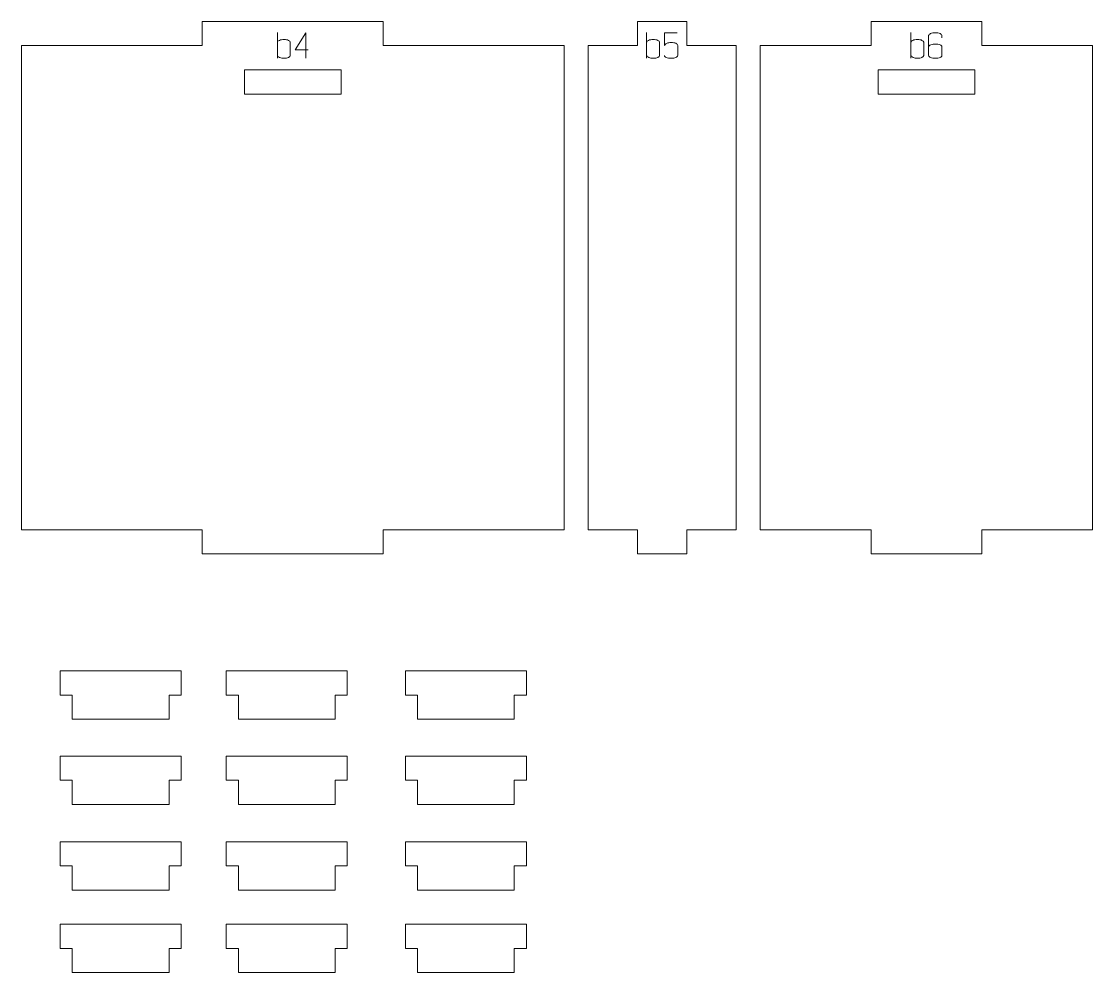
# Model space of a CAD drawing. Header units: centimetres. Extents: x -250 to 250, y -508 to 508.
# Drawn here: x -234.18 to -220.9, y 235.57 to 247.36 of the extents above; entities that cross this region are included whole.
import ezdxf

# ---------------------------------------------------------------- set-up
doc = ezdxf.new("R2010")
doc.units = ezdxf.units.CM
doc.header["$MEASUREMENT"] = 0
doc.layers.add('Capa 1', color=7, linetype='Continuous')

msp = doc.modelspace()

# ---------------------------------------------------------------- linework, layer by layer
at = {"layer": 'Capa 1', "color": 240, "lineweight": 9}
for points, knots in [([(-234.18255, 247.05931), (-234.18255, 247.05931), (-234.18255, 241.05931), (-234.18255, 241.05931), (-234.18255, 241.05931), (-231.93963, 241.05931), (-231.93963, 241.05931), (-231.93963, 241.05931), (-231.93963, 240.75931), (-231.93963, 240.75931), (-231.93963, 240.75931), (-229.69671, 240.75931), (-229.69671, 240.75931), (-229.69671, 240.75931), (-229.69671, 241.05931), (-229.69671, 241.05931), (-229.69671, 241.05931), (-227.45378, 241.05931), (-227.45378, 241.05931), (-227.45378, 241.05931), (-227.45378, 247.05931), (-227.45378, 247.05931), (-227.45378, 247.05931), (-229.69671, 247.05931), (-229.69671, 247.05931), (-229.69671, 247.05931), (-229.69671, 247.35931), (-229.69671, 247.35931), (-229.69671, 247.35931), (-231.93963, 247.35931), (-231.93963, 247.35931), (-231.93963, 247.35931), (-231.93963, 247.05931), (-231.93963, 247.05931), (-231.93963, 247.05931), (-234.18255, 247.05931), (-234.18255, 247.05931)], [0, 0, 0, 0, 0.08333333, 0.08333333, 0.08333333, 0.16666667, 0.16666667, 0.16666667, 0.25, 0.25, 0.25, 0.33333333, 0.33333333, 0.33333333, 0.41666667, 0.41666667, 0.41666667, 0.5, 0.5, 0.5, 0.58333333, 0.58333333, 0.58333333, 0.66666667, 0.66666667, 0.66666667, 0.75, 0.75, 0.75, 0.83333333, 0.83333333, 0.83333333, 0.91666667, 0.91666667, 0.91666667, 1, 1, 1, 1]), ([(-227.15378, 247.05931), (-227.15378, 247.05931), (-227.15378, 241.05931), (-227.15378, 241.05931), (-227.15378, 241.05931), (-226.54315, 241.05931), (-226.54315, 241.05931), (-226.54315, 241.05931), (-226.54315, 240.75931), (-226.54315, 240.75931), (-226.54315, 240.75931), (-225.93251, 240.75931), (-225.93251, 240.75931), (-225.93251, 240.75931), (-225.93251, 241.05931), (-225.93251, 241.05931), (-225.93251, 241.05931), (-225.32188, 241.05931), (-225.32188, 241.05931), (-225.32188, 241.05931), (-225.32188, 247.05931), (-225.32188, 247.05931), (-225.32188, 247.05931), (-225.93251, 247.05931), (-225.93251, 247.05931), (-225.93251, 247.05931), (-225.93251, 247.35931), (-225.93251, 247.35931), (-225.93251, 247.35931), (-226.54315, 247.35931), (-226.54315, 247.35931), (-226.54315, 247.35931), (-226.54315, 247.05931), (-226.54315, 247.05931), (-226.54315, 247.05931), (-227.15378, 247.05931), (-227.15378, 247.05931)], [0, 0, 0, 0, 0.08333333, 0.08333333, 0.08333333, 0.16666667, 0.16666667, 0.16666667, 0.25, 0.25, 0.25, 0.33333333, 0.33333333, 0.33333333, 0.41666667, 0.41666667, 0.41666667, 0.5, 0.5, 0.5, 0.58333333, 0.58333333, 0.58333333, 0.66666667, 0.66666667, 0.66666667, 0.75, 0.75, 0.75, 0.83333333, 0.83333333, 0.83333333, 0.91666667, 0.91666667, 0.91666667, 1, 1, 1, 1]), ([(-225.02188, 247.05931), (-225.02188, 247.05931), (-225.02188, 241.05931), (-225.02188, 241.05931), (-225.02188, 241.05931), (-223.64847, 241.05931), (-223.64847, 241.05931), (-223.64847, 241.05931), (-223.64847, 240.75931), (-223.64847, 240.75931), (-223.64847, 240.75931), (-222.27507, 240.75931), (-222.27507, 240.75931), (-222.27507, 240.75931), (-222.27507, 241.05931), (-222.27507, 241.05931), (-222.27507, 241.05931), (-220.90167, 241.05931), (-220.90167, 241.05931), (-220.90167, 241.05931), (-220.90167, 247.05931), (-220.90167, 247.05931), (-220.90167, 247.05931), (-222.27507, 247.05931), (-222.27507, 247.05931), (-222.27507, 247.05931), (-222.27507, 247.35931), (-222.27507, 247.35931), (-222.27507, 247.35931), (-223.64847, 247.35931), (-223.64847, 247.35931), (-223.64847, 247.35931), (-223.64847, 247.05931), (-223.64847, 247.05931), (-223.64847, 247.05931), (-225.02188, 247.05931), (-225.02188, 247.05931)], [0, 0, 0, 0, 0.08333333, 0.08333333, 0.08333333, 0.16666667, 0.16666667, 0.16666667, 0.25, 0.25, 0.25, 0.33333333, 0.33333333, 0.33333333, 0.41666667, 0.41666667, 0.41666667, 0.5, 0.5, 0.5, 0.58333333, 0.58333333, 0.58333333, 0.66666667, 0.66666667, 0.66666667, 0.75, 0.75, 0.75, 0.83333333, 0.83333333, 0.83333333, 0.91666667, 0.91666667, 0.91666667, 1, 1, 1, 1]), ([(-231.41816, 246.75914), (-231.41816, 246.75914), (-230.21816, 246.75914), (-230.21816, 246.75914), (-230.21816, 246.75914), (-230.21816, 246.45914), (-230.21816, 246.45914), (-230.21816, 246.45914), (-231.41816, 246.45914), (-231.41816, 246.45914), (-231.41816, 246.45914), (-231.41816, 246.75914), (-231.41816, 246.75914)], [0, 0, 0, 0, 0.25, 0.25, 0.25, 0.5, 0.5, 0.5, 0.75, 0.75, 0.75, 1, 1, 1, 1]), ([(-223.56177, 246.75914), (-223.56177, 246.75914), (-222.36177, 246.75914), (-222.36177, 246.75914), (-222.36177, 246.75914), (-222.36177, 246.45914), (-222.36177, 246.45914), (-222.36177, 246.45914), (-223.56177, 246.45914), (-223.56177, 246.45914), (-223.56177, 246.45914), (-223.56177, 246.75914), (-223.56177, 246.75914)], [0, 0, 0, 0, 0.25, 0.25, 0.25, 0.5, 0.5, 0.5, 0.75, 0.75, 0.75, 1, 1, 1, 1]), ([(-232.35212, 239.0105), (-232.35212, 239.0105), (-232.35212, 238.7105), (-232.35212, 238.7105), (-232.35212, 238.7105), (-233.55212, 238.7105), (-233.55212, 238.7105), (-233.55212, 238.7105), (-233.55212, 239.0105), (-233.55212, 239.0105), (-233.55212, 239.0105), (-233.70212, 239.0105), (-233.70212, 239.0105), (-233.70212, 239.0105), (-233.70212, 239.3105), (-233.70212, 239.3105), (-233.70212, 239.3105), (-232.20212, 239.3105), (-232.20212, 239.3105), (-232.20212, 239.3105), (-232.20212, 239.0105), (-232.20212, 239.0105), (-232.20212, 239.0105), (-232.35212, 239.0105), (-232.35212, 239.0105)], [0, 0, 0, 0, 0.125, 0.125, 0.125, 0.25, 0.25, 0.25, 0.375, 0.375, 0.375, 0.5, 0.5, 0.5, 0.625, 0.625, 0.625, 0.75, 0.75, 0.75, 0.875, 0.875, 0.875, 1, 1, 1, 1]), ([(-230.2922, 239.0105), (-230.2922, 239.0105), (-230.2922, 238.7105), (-230.2922, 238.7105), (-230.2922, 238.7105), (-231.4922, 238.7105), (-231.4922, 238.7105), (-231.4922, 238.7105), (-231.4922, 239.0105), (-231.4922, 239.0105), (-231.4922, 239.0105), (-231.6422, 239.0105), (-231.6422, 239.0105), (-231.6422, 239.0105), (-231.6422, 239.3105), (-231.6422, 239.3105), (-231.6422, 239.3105), (-230.1422, 239.3105), (-230.1422, 239.3105), (-230.1422, 239.3105), (-230.1422, 239.0105), (-230.1422, 239.0105), (-230.1422, 239.0105), (-230.2922, 239.0105), (-230.2922, 239.0105)], [0, 0, 0, 0, 0.125, 0.125, 0.125, 0.25, 0.25, 0.25, 0.375, 0.375, 0.375, 0.5, 0.5, 0.5, 0.625, 0.625, 0.625, 0.75, 0.75, 0.75, 0.875, 0.875, 0.875, 1, 1, 1, 1]), ([(-228.07187, 239.0105), (-228.07187, 239.0105), (-228.07187, 238.7105), (-228.07187, 238.7105), (-228.07187, 238.7105), (-229.27187, 238.7105), (-229.27187, 238.7105), (-229.27187, 238.7105), (-229.27187, 239.0105), (-229.27187, 239.0105), (-229.27187, 239.0105), (-229.42187, 239.0105), (-229.42187, 239.0105), (-229.42187, 239.0105), (-229.42187, 239.3105), (-229.42187, 239.3105), (-229.42187, 239.3105), (-227.92187, 239.3105), (-227.92187, 239.3105), (-227.92187, 239.3105), (-227.92187, 239.0105), (-227.92187, 239.0105), (-227.92187, 239.0105), (-228.07187, 239.0105), (-228.07187, 239.0105)], [0, 0, 0, 0, 0.125, 0.125, 0.125, 0.25, 0.25, 0.25, 0.375, 0.375, 0.375, 0.5, 0.5, 0.5, 0.625, 0.625, 0.625, 0.75, 0.75, 0.75, 0.875, 0.875, 0.875, 1, 1, 1, 1]), ([(-232.35212, 237.9547), (-232.35212, 237.9547), (-232.35212, 237.6547), (-232.35212, 237.6547), (-232.35212, 237.6547), (-233.55212, 237.6547), (-233.55212, 237.6547), (-233.55212, 237.6547), (-233.55212, 237.9547), (-233.55212, 237.9547), (-233.55212, 237.9547), (-233.70212, 237.9547), (-233.70212, 237.9547), (-233.70212, 237.9547), (-233.70212, 238.2547), (-233.70212, 238.2547), (-233.70212, 238.2547), (-232.20212, 238.2547), (-232.20212, 238.2547), (-232.20212, 238.2547), (-232.20212, 237.9547), (-232.20212, 237.9547), (-232.20212, 237.9547), (-232.35212, 237.9547), (-232.35212, 237.9547)], [0, 0, 0, 0, 0.125, 0.125, 0.125, 0.25, 0.25, 0.25, 0.375, 0.375, 0.375, 0.5, 0.5, 0.5, 0.625, 0.625, 0.625, 0.75, 0.75, 0.75, 0.875, 0.875, 0.875, 1, 1, 1, 1]), ([(-230.2922, 237.9547), (-230.2922, 237.9547), (-230.2922, 237.6547), (-230.2922, 237.6547), (-230.2922, 237.6547), (-231.4922, 237.6547), (-231.4922, 237.6547), (-231.4922, 237.6547), (-231.4922, 237.9547), (-231.4922, 237.9547), (-231.4922, 237.9547), (-231.6422, 237.9547), (-231.6422, 237.9547), (-231.6422, 237.9547), (-231.6422, 238.2547), (-231.6422, 238.2547), (-231.6422, 238.2547), (-230.1422, 238.2547), (-230.1422, 238.2547), (-230.1422, 238.2547), (-230.1422, 237.9547), (-230.1422, 237.9547), (-230.1422, 237.9547), (-230.2922, 237.9547), (-230.2922, 237.9547)], [0, 0, 0, 0, 0.125, 0.125, 0.125, 0.25, 0.25, 0.25, 0.375, 0.375, 0.375, 0.5, 0.5, 0.5, 0.625, 0.625, 0.625, 0.75, 0.75, 0.75, 0.875, 0.875, 0.875, 1, 1, 1, 1]), ([(-228.07187, 237.9547), (-228.07187, 237.9547), (-228.07187, 237.6547), (-228.07187, 237.6547), (-228.07187, 237.6547), (-229.27187, 237.6547), (-229.27187, 237.6547), (-229.27187, 237.6547), (-229.27187, 237.9547), (-229.27187, 237.9547), (-229.27187, 237.9547), (-229.42187, 237.9547), (-229.42187, 237.9547), (-229.42187, 237.9547), (-229.42187, 238.2547), (-229.42187, 238.2547), (-229.42187, 238.2547), (-227.92187, 238.2547), (-227.92187, 238.2547), (-227.92187, 238.2547), (-227.92187, 237.9547), (-227.92187, 237.9547), (-227.92187, 237.9547), (-228.07187, 237.9547), (-228.07187, 237.9547)], [0, 0, 0, 0, 0.125, 0.125, 0.125, 0.25, 0.25, 0.25, 0.375, 0.375, 0.375, 0.5, 0.5, 0.5, 0.625, 0.625, 0.625, 0.75, 0.75, 0.75, 0.875, 0.875, 0.875, 1, 1, 1, 1]), ([(-232.35212, 236.89383), (-232.35212, 236.89383), (-232.35212, 236.59383), (-232.35212, 236.59383), (-232.35212, 236.59383), (-233.55212, 236.59383), (-233.55212, 236.59383), (-233.55212, 236.59383), (-233.55212, 236.89383), (-233.55212, 236.89383), (-233.55212, 236.89383), (-233.70212, 236.89383), (-233.70212, 236.89383), (-233.70212, 236.89383), (-233.70212, 237.19383), (-233.70212, 237.19383), (-233.70212, 237.19383), (-232.20212, 237.19383), (-232.20212, 237.19383), (-232.20212, 237.19383), (-232.20212, 236.89383), (-232.20212, 236.89383), (-232.20212, 236.89383), (-232.35212, 236.89383), (-232.35212, 236.89383)], [0, 0, 0, 0, 0.125, 0.125, 0.125, 0.25, 0.25, 0.25, 0.375, 0.375, 0.375, 0.5, 0.5, 0.5, 0.625, 0.625, 0.625, 0.75, 0.75, 0.75, 0.875, 0.875, 0.875, 1, 1, 1, 1]), ([(-230.2922, 236.89383), (-230.2922, 236.89383), (-230.2922, 236.59383), (-230.2922, 236.59383), (-230.2922, 236.59383), (-231.4922, 236.59383), (-231.4922, 236.59383), (-231.4922, 236.59383), (-231.4922, 236.89383), (-231.4922, 236.89383), (-231.4922, 236.89383), (-231.6422, 236.89383), (-231.6422, 236.89383), (-231.6422, 236.89383), (-231.6422, 237.19383), (-231.6422, 237.19383), (-231.6422, 237.19383), (-230.1422, 237.19383), (-230.1422, 237.19383), (-230.1422, 237.19383), (-230.1422, 236.89383), (-230.1422, 236.89383), (-230.1422, 236.89383), (-230.2922, 236.89383), (-230.2922, 236.89383)], [0, 0, 0, 0, 0.125, 0.125, 0.125, 0.25, 0.25, 0.25, 0.375, 0.375, 0.375, 0.5, 0.5, 0.5, 0.625, 0.625, 0.625, 0.75, 0.75, 0.75, 0.875, 0.875, 0.875, 1, 1, 1, 1]), ([(-228.07187, 236.89383), (-228.07187, 236.89383), (-228.07187, 236.59383), (-228.07187, 236.59383), (-228.07187, 236.59383), (-229.27187, 236.59383), (-229.27187, 236.59383), (-229.27187, 236.59383), (-229.27187, 236.89383), (-229.27187, 236.89383), (-229.27187, 236.89383), (-229.42187, 236.89383), (-229.42187, 236.89383), (-229.42187, 236.89383), (-229.42187, 237.19383), (-229.42187, 237.19383), (-229.42187, 237.19383), (-227.92187, 237.19383), (-227.92187, 237.19383), (-227.92187, 237.19383), (-227.92187, 236.89383), (-227.92187, 236.89383), (-227.92187, 236.89383), (-228.07187, 236.89383), (-228.07187, 236.89383)], [0, 0, 0, 0, 0.125, 0.125, 0.125, 0.25, 0.25, 0.25, 0.375, 0.375, 0.375, 0.5, 0.5, 0.5, 0.625, 0.625, 0.625, 0.75, 0.75, 0.75, 0.875, 0.875, 0.875, 1, 1, 1, 1]), ([(-232.35212, 235.87165), (-232.35212, 235.87165), (-232.35212, 235.57165), (-232.35212, 235.57165), (-232.35212, 235.57165), (-233.55212, 235.57165), (-233.55212, 235.57165), (-233.55212, 235.57165), (-233.55212, 235.87165), (-233.55212, 235.87165), (-233.55212, 235.87165), (-233.70212, 235.87165), (-233.70212, 235.87165), (-233.70212, 235.87165), (-233.70212, 236.17165), (-233.70212, 236.17165), (-233.70212, 236.17165), (-232.20212, 236.17165), (-232.20212, 236.17165), (-232.20212, 236.17165), (-232.20212, 235.87165), (-232.20212, 235.87165), (-232.20212, 235.87165), (-232.35212, 235.87165), (-232.35212, 235.87165)], [0, 0, 0, 0, 0.125, 0.125, 0.125, 0.25, 0.25, 0.25, 0.375, 0.375, 0.375, 0.5, 0.5, 0.5, 0.625, 0.625, 0.625, 0.75, 0.75, 0.75, 0.875, 0.875, 0.875, 1, 1, 1, 1]), ([(-230.2922, 235.87165), (-230.2922, 235.87165), (-230.2922, 235.57165), (-230.2922, 235.57165), (-230.2922, 235.57165), (-231.4922, 235.57165), (-231.4922, 235.57165), (-231.4922, 235.57165), (-231.4922, 235.87165), (-231.4922, 235.87165), (-231.4922, 235.87165), (-231.6422, 235.87165), (-231.6422, 235.87165), (-231.6422, 235.87165), (-231.6422, 236.17165), (-231.6422, 236.17165), (-231.6422, 236.17165), (-230.1422, 236.17165), (-230.1422, 236.17165), (-230.1422, 236.17165), (-230.1422, 235.87165), (-230.1422, 235.87165), (-230.1422, 235.87165), (-230.2922, 235.87165), (-230.2922, 235.87165)], [0, 0, 0, 0, 0.125, 0.125, 0.125, 0.25, 0.25, 0.25, 0.375, 0.375, 0.375, 0.5, 0.5, 0.5, 0.625, 0.625, 0.625, 0.75, 0.75, 0.75, 0.875, 0.875, 0.875, 1, 1, 1, 1]), ([(-228.07187, 235.87165), (-228.07187, 235.87165), (-228.07187, 235.57165), (-228.07187, 235.57165), (-228.07187, 235.57165), (-229.27187, 235.57165), (-229.27187, 235.57165), (-229.27187, 235.57165), (-229.27187, 235.87165), (-229.27187, 235.87165), (-229.27187, 235.87165), (-229.42187, 235.87165), (-229.42187, 235.87165), (-229.42187, 235.87165), (-229.42187, 236.17165), (-229.42187, 236.17165), (-229.42187, 236.17165), (-227.92187, 236.17165), (-227.92187, 236.17165), (-227.92187, 236.17165), (-227.92187, 235.87165), (-227.92187, 235.87165), (-227.92187, 235.87165), (-228.07187, 235.87165), (-228.07187, 235.87165)], [0, 0, 0, 0, 0.125, 0.125, 0.125, 0.25, 0.25, 0.25, 0.375, 0.375, 0.375, 0.5, 0.5, 0.5, 0.625, 0.625, 0.625, 0.75, 0.75, 0.75, 0.875, 0.875, 0.875, 1, 1, 1, 1])]:
    msp.add_open_spline(points, degree=3, knots=knots, dxfattribs=at)
at = {"layer": 'Capa 1', "color": 114, "lineweight": 9}
for points, knots in [([(-230.84935, 246.93742), (-230.84935, 246.92856), (-230.85654, 246.92045), (-230.87091, 246.91312), (-230.88528, 246.90578), (-230.90347, 246.90211), (-230.92548, 246.90211), (-230.94535, 246.90211), (-230.96408, 246.90578), (-230.98166, 246.91312), (-230.99924, 246.92045), (-231.00803, 246.92856), (-231.00803, 246.93742), (-231.00803, 246.93742), (-231.00803, 246.90211), (-231.00803, 246.90211), (-231.00803, 246.90211), (-231.00803, 247.22314), (-231.00803, 247.22314), (-231.00803, 247.22314), (-231.00803, 247.10069), (-231.00803, 247.10069), (-231.00803, 247.10955), (-231.00023, 247.11766), (-230.98464, 247.12499), (-230.96905, 247.13233), (-230.94933, 247.136), (-230.92548, 247.136), (-230.90347, 247.136), (-230.88528, 247.13233), (-230.87091, 247.12499), (-230.85654, 247.11766), (-230.84935, 247.10955), (-230.84935, 247.10069), (-230.84935, 247.10069), (-230.84935, 246.93742), (-230.84935, 246.93742)], [0, 0, 0, 0, 0.08333333, 0.08333333, 0.08333333, 0.16666667, 0.16666667, 0.16666667, 0.25, 0.25, 0.25, 0.33333333, 0.33333333, 0.33333333, 0.41666667, 0.41666667, 0.41666667, 0.5, 0.5, 0.5, 0.58333333, 0.58333333, 0.58333333, 0.66666667, 0.66666667, 0.66666667, 0.75, 0.75, 0.75, 0.83333333, 0.83333333, 0.83333333, 0.91666667, 0.91666667, 0.91666667, 1, 1, 1, 1]), ([(-230.65811, 247.00667), (-230.65811, 247.00667), (-230.65811, 247.21901), (-230.65811, 247.21901), (-230.65811, 247.21901), (-230.7879, 247.00667), (-230.7879, 247.00667), (-230.7879, 247.00667), (-230.65811, 247.00667), (-230.65811, 247.00667)], [0, 0, 0, 0, 0.33333333, 0.33333333, 0.33333333, 0.66666667, 0.66666667, 0.66666667, 1, 1, 1, 1]), ([(-230.65811, 247.00667), (-230.65811, 247.00667), (-230.65811, 246.90211), (-230.65811, 246.90211), (-230.65811, 246.90211), (-230.65811, 247.00667), (-230.65811, 247.00667), (-230.65811, 247.00667), (-230.7879, 247.00667), (-230.7879, 247.00667), (-230.7879, 247.00667), (-230.65811, 247.21901), (-230.65811, 247.21901), (-230.65811, 247.21901), (-230.65811, 247.00667), (-230.65811, 247.00667), (-230.65811, 247.00667), (-230.6283, 247.00667), (-230.6283, 247.00667), (-230.6283, 247.00667), (-230.65811, 247.00667), (-230.65811, 247.00667)], [0, 0, 0, 0, 0.14285714, 0.14285714, 0.14285714, 0.28571429, 0.28571429, 0.28571429, 0.42857143, 0.42857143, 0.42857143, 0.57142857, 0.57142857, 0.57142857, 0.71428571, 0.71428571, 0.71428571, 0.85714286, 0.85714286, 0.85714286, 1, 1, 1, 1]), ([(-226.27177, 246.93742), (-226.27177, 246.92856), (-226.27896, 246.92045), (-226.29333, 246.91312), (-226.3077, 246.90578), (-226.32589, 246.90211), (-226.3479, 246.90211), (-226.36777, 246.90211), (-226.3865, 246.90578), (-226.40408, 246.91312), (-226.42166, 246.92045), (-226.43045, 246.92856), (-226.43045, 246.93742), (-226.43045, 246.93742), (-226.43045, 246.90211), (-226.43045, 246.90211), (-226.43045, 246.90211), (-226.43045, 247.22314), (-226.43045, 247.22314), (-226.43045, 247.22314), (-226.43045, 247.10069), (-226.43045, 247.10069), (-226.43045, 247.10955), (-226.42265, 247.11766), (-226.40706, 247.12499), (-226.39147, 247.13233), (-226.37175, 247.136), (-226.3479, 247.136), (-226.32589, 247.136), (-226.3077, 247.13233), (-226.29333, 247.12499), (-226.27896, 247.11766), (-226.27177, 247.10955), (-226.27177, 247.10069), (-226.27177, 247.10069), (-226.27177, 246.93742), (-226.27177, 246.93742)], [0, 0, 0, 0, 0.08333333, 0.08333333, 0.08333333, 0.16666667, 0.16666667, 0.16666667, 0.25, 0.25, 0.25, 0.33333333, 0.33333333, 0.33333333, 0.41666667, 0.41666667, 0.41666667, 0.5, 0.5, 0.5, 0.58333333, 0.58333333, 0.58333333, 0.66666667, 0.66666667, 0.66666667, 0.75, 0.75, 0.75, 0.83333333, 0.83333333, 0.83333333, 0.91666667, 0.91666667, 0.91666667, 1, 1, 1, 1]), ([(-226.12777, 246.90211), (-226.15131, 246.90211), (-226.17096, 246.90555), (-226.1867, 246.91243), (-226.20245, 246.91931), (-226.21032, 246.92764), (-226.21032, 246.93742), (-226.21032, 246.92764), (-226.20245, 246.91931), (-226.1867, 246.91243), (-226.17096, 246.90555), (-226.15131, 246.90211), (-226.12777, 246.90211), (-226.10423, 246.90211), (-226.08458, 246.90555), (-226.06884, 246.91243), (-226.05309, 246.91931), (-226.04522, 246.92764), (-226.04522, 246.93742), (-226.04522, 246.93742), (-226.04522, 247.06308), (-226.04522, 247.06308), (-226.04522, 247.07287), (-226.05309, 247.0812), (-226.06884, 247.08808), (-226.08458, 247.09496), (-226.10423, 247.0984), (-226.12777, 247.0984), (-226.14917, 247.09656), (-226.16568, 247.09411), (-226.1773, 247.09106), (-226.18892, 247.088), (-226.19992, 247.07867), (-226.21032, 247.06308), (-226.21032, 247.06308), (-226.21032, 247.21855), (-226.21032, 247.21855), (-226.21032, 247.21855), (-226.05072, 247.21855), (-226.05072, 247.21855), (-226.05072, 247.21855), (-226.21032, 247.21855), (-226.21032, 247.21855), (-226.21032, 247.21855), (-226.21032, 247.06308), (-226.21032, 247.06308), (-226.19992, 247.07867), (-226.18892, 247.088), (-226.1773, 247.09106), (-226.16568, 247.09411), (-226.14917, 247.09656), (-226.12777, 247.0984), (-226.10423, 247.0984), (-226.08458, 247.09496), (-226.06884, 247.08808), (-226.05309, 247.0812), (-226.04522, 247.07287), (-226.04522, 247.06308), (-226.04522, 247.06308), (-226.04522, 246.93742), (-226.04522, 246.93742), (-226.04522, 246.92764), (-226.05309, 246.91931), (-226.06884, 246.91243), (-226.08458, 246.90555), (-226.10423, 246.90211), (-226.12777, 246.90211)], [0, 0, 0, 0, 0.04545455, 0.04545455, 0.04545455, 0.09090909, 0.09090909, 0.09090909, 0.13636364, 0.13636364, 0.13636364, 0.18181818, 0.18181818, 0.18181818, 0.22727273, 0.22727273, 0.22727273, 0.27272727, 0.27272727, 0.27272727, 0.31818182, 0.31818182, 0.31818182, 0.36363636, 0.36363636, 0.36363636, 0.40909091, 0.40909091, 0.40909091, 0.45454545, 0.45454545, 0.45454545, 0.5, 0.5, 0.5, 0.54545455, 0.54545455, 0.54545455, 0.59090909, 0.59090909, 0.59090909, 0.63636364, 0.63636364, 0.63636364, 0.68181818, 0.68181818, 0.68181818, 0.72727273, 0.72727273, 0.72727273, 0.77272727, 0.77272727, 0.77272727, 0.81818182, 0.81818182, 0.81818182, 0.86363636, 0.86363636, 0.86363636, 0.90909091, 0.90909091, 0.90909091, 0.95454545, 0.95454545, 0.95454545, 1, 1, 1, 1]), ([(-222.99571, 246.93742), (-222.99571, 246.92856), (-223.0029, 246.92045), (-223.01727, 246.91312), (-223.03164, 246.90578), (-223.04983, 246.90211), (-223.07184, 246.90211), (-223.09171, 246.90211), (-223.11044, 246.90578), (-223.12802, 246.91312), (-223.1456, 246.92045), (-223.15439, 246.92856), (-223.15439, 246.93742), (-223.15439, 246.93742), (-223.15439, 246.90211), (-223.15439, 246.90211), (-223.15439, 246.90211), (-223.15439, 247.22314), (-223.15439, 247.22314), (-223.15439, 247.22314), (-223.15439, 247.10069), (-223.15439, 247.10069), (-223.15439, 247.10955), (-223.14659, 247.11766), (-223.131, 247.12499), (-223.11541, 247.13233), (-223.09569, 247.136), (-223.07184, 247.136), (-223.04983, 247.136), (-223.03164, 247.13233), (-223.01727, 247.12499), (-223.0029, 247.11766), (-222.99571, 247.10955), (-222.99571, 247.10069), (-222.99571, 247.10069), (-222.99571, 246.93742), (-222.99571, 246.93742)], [0, 0, 0, 0, 0.08333333, 0.08333333, 0.08333333, 0.16666667, 0.16666667, 0.16666667, 0.25, 0.25, 0.25, 0.33333333, 0.33333333, 0.33333333, 0.41666667, 0.41666667, 0.41666667, 0.5, 0.5, 0.5, 0.58333333, 0.58333333, 0.58333333, 0.66666667, 0.66666667, 0.66666667, 0.75, 0.75, 0.75, 0.83333333, 0.83333333, 0.83333333, 0.91666667, 0.91666667, 0.91666667, 1, 1, 1, 1]), ([(-222.85171, 246.90211), (-222.87525, 246.90211), (-222.8949, 246.90555), (-222.91064, 246.91243), (-222.92639, 246.91931), (-222.93426, 246.92764), (-222.93426, 246.93742), (-222.93426, 246.93742), (-222.93426, 247.04428), (-222.93426, 247.04428), (-222.93426, 247.04428), (-222.93426, 247.18324), (-222.93426, 247.18324), (-222.93426, 247.19302), (-222.92639, 247.20135), (-222.91064, 247.20823), (-222.8949, 247.21511), (-222.87525, 247.21855), (-222.85171, 247.21855), (-222.82817, 247.21855), (-222.80852, 247.21511), (-222.79278, 247.20823), (-222.77703, 247.20135), (-222.76916, 247.19302), (-222.76916, 247.18324), (-222.76916, 247.18324), (-222.76916, 247.15756), (-222.76916, 247.15756), (-222.76916, 247.15756), (-222.76916, 247.18324), (-222.76916, 247.18324), (-222.76916, 247.19302), (-222.77703, 247.20135), (-222.79278, 247.20823), (-222.80852, 247.21511), (-222.82817, 247.21855), (-222.85171, 247.21855), (-222.87525, 247.21855), (-222.8949, 247.21511), (-222.91064, 247.20823), (-222.92639, 247.20135), (-222.93426, 247.19302), (-222.93426, 247.18324), (-222.93426, 247.18324), (-222.93426, 247.04428), (-222.93426, 247.04428), (-222.93426, 247.05345), (-222.92471, 247.06163), (-222.9056, 247.06881), (-222.88649, 247.076), (-222.86853, 247.07959), (-222.85171, 247.07959), (-222.82817, 247.07959), (-222.80852, 247.07615), (-222.79278, 247.06927), (-222.77703, 247.06239), (-222.76916, 247.05406), (-222.76916, 247.04428), (-222.76916, 247.04428), (-222.76916, 246.93742), (-222.76916, 246.93742), (-222.76916, 246.92764), (-222.77703, 246.91931), (-222.79278, 246.91243), (-222.80852, 246.90555), (-222.82817, 246.90211), (-222.85171, 246.90211)], [0, 0, 0, 0, 0.04545455, 0.04545455, 0.04545455, 0.09090909, 0.09090909, 0.09090909, 0.13636364, 0.13636364, 0.13636364, 0.18181818, 0.18181818, 0.18181818, 0.22727273, 0.22727273, 0.22727273, 0.27272727, 0.27272727, 0.27272727, 0.31818182, 0.31818182, 0.31818182, 0.36363636, 0.36363636, 0.36363636, 0.40909091, 0.40909091, 0.40909091, 0.45454545, 0.45454545, 0.45454545, 0.5, 0.5, 0.5, 0.54545455, 0.54545455, 0.54545455, 0.59090909, 0.59090909, 0.59090909, 0.63636364, 0.63636364, 0.63636364, 0.68181818, 0.68181818, 0.68181818, 0.72727273, 0.72727273, 0.72727273, 0.77272727, 0.77272727, 0.77272727, 0.81818182, 0.81818182, 0.81818182, 0.86363636, 0.86363636, 0.86363636, 0.90909091, 0.90909091, 0.90909091, 0.95454545, 0.95454545, 0.95454545, 1, 1, 1, 1]), ([(-231.00803, 246.93742), (-231.00803, 246.92856), (-230.99924, 246.92045), (-230.98166, 246.91312), (-230.96408, 246.90578), (-230.94535, 246.90211), (-230.92548, 246.90211), (-230.90347, 246.90211), (-230.88528, 246.90578), (-230.87091, 246.91312), (-230.85654, 246.92045), (-230.84935, 246.92856), (-230.84935, 246.93742), (-230.84935, 246.93742), (-230.84935, 247.10069), (-230.84935, 247.10069), (-230.84935, 247.10955), (-230.85654, 247.11766), (-230.87091, 247.12499), (-230.88528, 247.13233), (-230.90347, 247.136), (-230.92548, 247.136), (-230.94933, 247.136), (-230.96905, 247.13233), (-230.98464, 247.12499), (-231.00023, 247.11766), (-231.00803, 247.10955), (-231.00803, 247.10069), (-231.00803, 247.10069), (-231.00803, 246.93742), (-231.00803, 246.93742)], [0, 0, 0, 0, 0.1, 0.1, 0.1, 0.2, 0.2, 0.2, 0.3, 0.3, 0.3, 0.4, 0.4, 0.4, 0.5, 0.5, 0.5, 0.6, 0.6, 0.6, 0.7, 0.7, 0.7, 0.8, 0.8, 0.8, 0.9, 0.9, 0.9, 1, 1, 1, 1]), ([(-226.43045, 246.93742), (-226.43045, 246.92856), (-226.42166, 246.92045), (-226.40408, 246.91312), (-226.3865, 246.90578), (-226.36777, 246.90211), (-226.3479, 246.90211), (-226.32589, 246.90211), (-226.3077, 246.90578), (-226.29333, 246.91312), (-226.27896, 246.92045), (-226.27177, 246.92856), (-226.27177, 246.93742), (-226.27177, 246.93742), (-226.27177, 247.10069), (-226.27177, 247.10069), (-226.27177, 247.10955), (-226.27896, 247.11766), (-226.29333, 247.12499), (-226.3077, 247.13233), (-226.32589, 247.136), (-226.3479, 247.136), (-226.37175, 247.136), (-226.39147, 247.13233), (-226.40706, 247.12499), (-226.42265, 247.11766), (-226.43045, 247.10955), (-226.43045, 247.10069), (-226.43045, 247.10069), (-226.43045, 246.93742), (-226.43045, 246.93742)], [0, 0, 0, 0, 0.1, 0.1, 0.1, 0.2, 0.2, 0.2, 0.3, 0.3, 0.3, 0.4, 0.4, 0.4, 0.5, 0.5, 0.5, 0.6, 0.6, 0.6, 0.7, 0.7, 0.7, 0.8, 0.8, 0.8, 0.9, 0.9, 0.9, 1, 1, 1, 1]), ([(-223.15439, 246.93742), (-223.15439, 246.92856), (-223.1456, 246.92045), (-223.12802, 246.91312), (-223.11044, 246.90578), (-223.09171, 246.90211), (-223.07184, 246.90211), (-223.04983, 246.90211), (-223.03164, 246.90578), (-223.01727, 246.91312), (-223.0029, 246.92045), (-222.99571, 246.92856), (-222.99571, 246.93742), (-222.99571, 246.93742), (-222.99571, 247.10069), (-222.99571, 247.10069), (-222.99571, 247.10955), (-223.0029, 247.11766), (-223.01727, 247.12499), (-223.03164, 247.13233), (-223.04983, 247.136), (-223.07184, 247.136), (-223.09569, 247.136), (-223.11541, 247.13233), (-223.131, 247.12499), (-223.14659, 247.11766), (-223.15439, 247.10955), (-223.15439, 247.10069), (-223.15439, 247.10069), (-223.15439, 246.93742), (-223.15439, 246.93742)], [0, 0, 0, 0, 0.1, 0.1, 0.1, 0.2, 0.2, 0.2, 0.3, 0.3, 0.3, 0.4, 0.4, 0.4, 0.5, 0.5, 0.5, 0.6, 0.6, 0.6, 0.7, 0.7, 0.7, 0.8, 0.8, 0.8, 0.9, 0.9, 0.9, 1, 1, 1, 1]), ([(-222.93426, 246.93742), (-222.93426, 246.92764), (-222.92639, 246.91931), (-222.91064, 246.91243), (-222.8949, 246.90555), (-222.87525, 246.90211), (-222.85171, 246.90211), (-222.82817, 246.90211), (-222.80852, 246.90555), (-222.79278, 246.91243), (-222.77703, 246.91931), (-222.76916, 246.92764), (-222.76916, 246.93742), (-222.76916, 246.93742), (-222.76916, 247.04428), (-222.76916, 247.04428), (-222.76916, 247.05406), (-222.77703, 247.06239), (-222.79278, 247.06927), (-222.80852, 247.07615), (-222.82817, 247.07959), (-222.85171, 247.07959), (-222.86853, 247.07959), (-222.88649, 247.076), (-222.9056, 247.06881), (-222.92471, 247.06163), (-222.93426, 247.05345), (-222.93426, 247.04428), (-222.93426, 247.04428), (-222.93426, 246.93742), (-222.93426, 246.93742)], [0, 0, 0, 0, 0.1, 0.1, 0.1, 0.2, 0.2, 0.2, 0.3, 0.3, 0.3, 0.4, 0.4, 0.4, 0.5, 0.5, 0.5, 0.6, 0.6, 0.6, 0.7, 0.7, 0.7, 0.8, 0.8, 0.8, 0.9, 0.9, 0.9, 1, 1, 1, 1])]:
    msp.add_open_spline(points, degree=3, knots=knots, dxfattribs=at)

doc.saveas('drawing.dxf')
